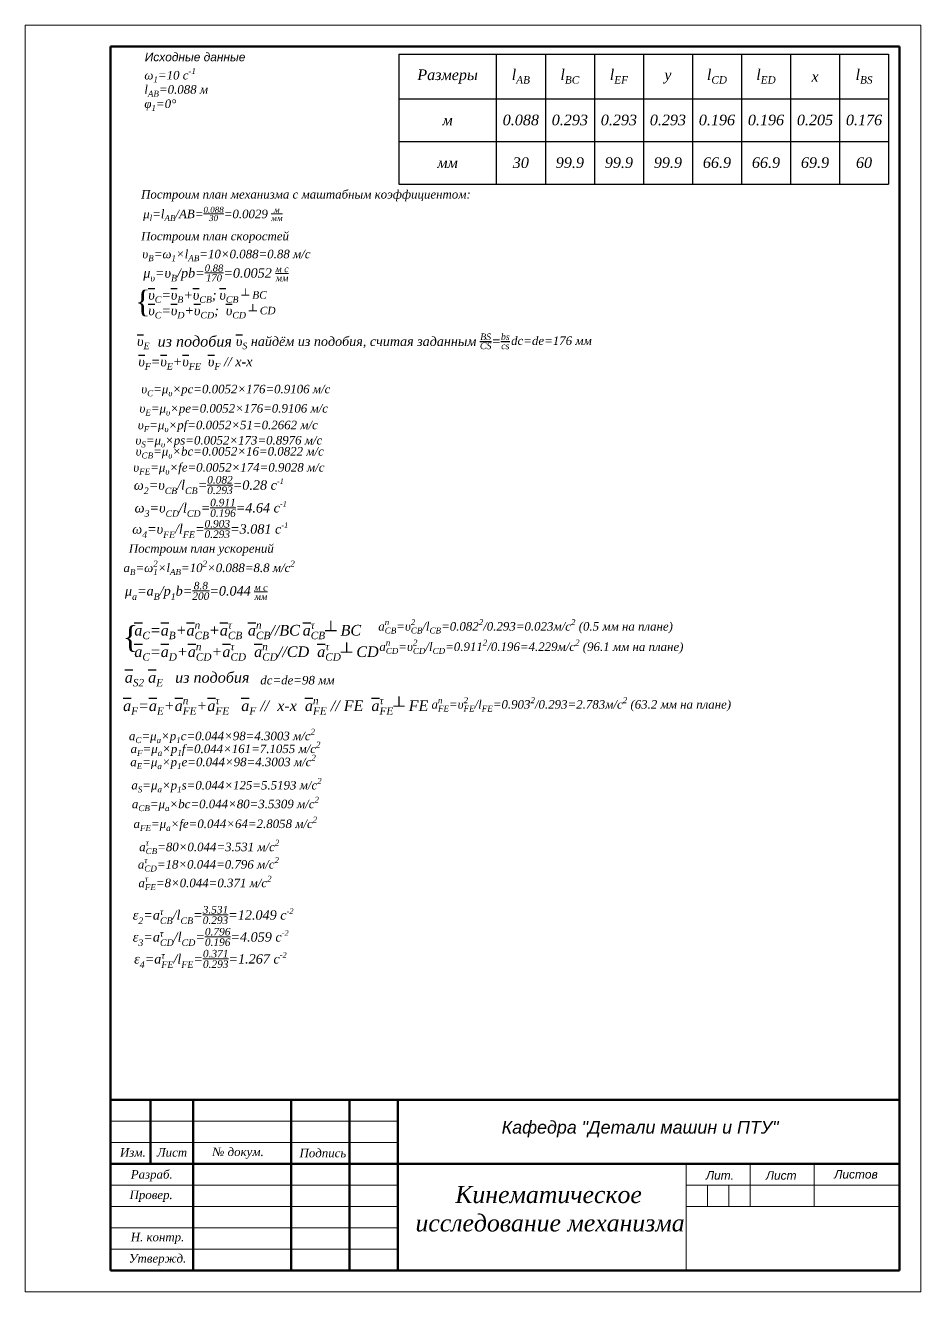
# Model space of a CAD drawing. Header units: millimetres. Extents: x -629 to 20, y -363 to -59.
# Drawn here: x -190.2 to 19.8, y -355.9 to -58.9 of the extents above; entities that cross this region are included whole.
import ezdxf

# ---------------------------------------------------------------- set-up
doc = ezdxf.new("R2010")
doc.units = ezdxf.units.MM
doc.layers.add('Рамка', color=7, linetype='Continuous', lineweight=15)
doc.layers.add('тонкие линии', color=7, linetype='Continuous', lineweight=15)
doc.styles.add('Наклон', font='arial.ttf', dxfattribs={"height": 2})
doc.styles.add('Таймз', font='timesi.ttf', dxfattribs={"height": 2})

# ---------------------------------------------------------------- blocks, each defined once
blk = doc.blocks.new('*T35')
at = {"layer": 'тонкие линии', "color": 0, "linetype": 'ByBlock', "lineweight": -2, "transparency": 16777216}
for p, q in [((0, 0), (114.85, 0)), ((0, 0), (0, -30.46)), ((22.85, 0), (22.85, -30.46)), ((34.35, 0), (34.35, -30.46)), ((45.85, 0), (45.85, -30.46)), ((57.35, 0), (57.35, -30.46)), ((68.85, 0), (68.85, -30.46)), ((80.35, 0), (80.35, -30.46)), ((91.85, 0), (91.85, -30.46)), ((103.35, 0), (103.35, -30.46)), ((114.85, 0), (114.85, -30.46)), ((0, -10.46), (114.85, -10.46)), ((0, -20.46), (114.85, -20.46)), ((0, -30.46), (114.85, -30.46))]:
    blk.add_line(p, q, dxfattribs=at)
at = {"layer": 'тонкие линии', "color": 0, "lineweight": 15, "transparency": 16777216, "char_height": 2.5, "attachment_point": 5, "style": 'Таймз'}
for s, insert, width in [('Размеры', (11.42, -5.23), 19.8483), ('\\A1;l\\H0.7x;\\S^ AB;\\H1.4286x;', (28.6, -5.23), 8.5), ('\\A1;l\\H0.7x;\\S^ BC;\\H1.4286x;', (40.1, -5.23), 8.5), ('\\A1;l\\H0.7x;\\S^ EF;\\H1.4286x;', (51.6, -5.23), 8.5), ('y', (63.1, -5.23), 8.5), ('\\A1;l\\H0.7x;\\S^ CD;\\H1.4286x;', (74.6, -5.23), 8.5), ('\\A1;l\\H0.7x;\\S^ ED;\\H1.4286x;', (86.1, -5.23), 8.5), ('x', (97.6, -5.23), 8.5), ('\\A1;l\\H0.7x;\\S^ BS;\\H1.4286x;', (109.1, -5.23), 8.5), ('0.088', (28.6, -15.46), 8.5), ('0.293', (40.1, -15.46), 8.5), ('0.293', (51.6, -15.46), 8.5), ('0.293', (63.1, -15.46), 8.5), ('0.196', (74.6, -15.46), 8.5), ('0.196', (86.1, -15.46), 8.5), ('0.205', (97.6, -15.46), 8.5), ('0.176', (109.1, -15.46), 8.5), ('м', (11.42, -15.46), 19.8483), ('мм', (11.42, -25.46), 19.8483), ('30', (28.6, -25.46), 8.5), ('99.9', (40.1, -25.46), 8.5), ('99.9', (51.6, -25.46), 8.5), ('99.9', (63.1, -25.46), 8.5), ('66.9', (74.6, -25.46), 8.5), ('66.9', (86.1, -25.46), 8.5), ('69.9', (97.6, -25.46), 8.5), ('60', (109.1, -25.46), 8.5)]:
    blk.add_mtext(s, dxfattribs=dict(at, insert=insert, width=width))

msp = doc.modelspace()

# ---------------------------------------------------------------- linework, layer by layer
at = {"layer": 'Рамка', "lineweight": 50}
for p, q in [((-170.22061, -63.91784), (14.77939, -63.91784)), ((-170.22061, -63.91784), (-170.22061, -350.91784)), ((14.77939, -310.91784), (-170.22061, -310.91784)), ((-160.83801, -310.91784), (-160.83801, -325.91784)), ((-150.83801, -350.91784), (-150.83801, -310.91784)), ((-127.83801, -350.91784), (-127.83801, -310.91784)), ((-114.17861, -310.91784), (-114.17861, -350.91784)), ((-102.83801, -350.91784), (-102.83801, -310.91784)), ((14.77939, -325.91784), (-170.22061, -325.91784)), ((-170.22061, -350.91784), (14.77939, -350.91784))]:
    msp.add_line(p, q, dxfattribs=at)
at = {"layer": 'Рамка', "color": 0, "lineweight": 50}
msp.add_line((14.77939, -350.91784), (14.77939, -63.91784), dxfattribs=at)
at = {"layer": 'Рамка', "color": 0, "lineweight": 15}
for p in [(14.77939, -295.66784), (-165.22061, -350.91784), (-165.22061, -350.91784), (-165.22061, -350.91784)]:
    msp.add_line(p, (14.77939, -350.91784), dxfattribs=at)
at = {"layer": 'Рамка', "lineweight": 15}
for p, q in [((-170.22061, -315.91784), (-102.83801, -315.91784)), ((-170.22061, -320.91784), (-102.83801, -320.91784)), ((-20.22061, -335.91784), (-20.22061, -325.91784)), ((-5.22061, -335.91784), (-5.22061, -325.91784)), ((-170.22061, -330.91784), (-102.83801, -330.91784)), ((14.77939, -330.91784), (-35.22061, -330.91784)), ((-30.22061, -335.91784), (-30.22061, -330.91784)), ((-25.22061, -335.91784), (-25.22061, -330.91784)), ((-170.22061, -335.91784), (-102.83801, -335.91784)), ((-170.22061, -340.91784), (-102.83801, -340.91784)), ((-170.22061, -345.91784), (-102.83801, -345.91784))]:
    msp.add_line(p, q, dxfattribs=at)
at = {"layer": 'Рамка'}
for p, q in [((-35.22061, -335.91784), (-35.22061, -325.91784)), ((-35.22061, -350.91784), (-35.22061, -335.91784)), ((-35.22061, -335.91784), (14.77939, -335.91784))]:
    msp.add_line(p, q, dxfattribs=at)
msp.add_lwpolyline([(-190.22061, -58.91784), (19.77939, -58.91784), (19.77939, -355.91784), (-190.22061, -355.91784)], close=True, dxfattribs=at)

# ---------------------------------------------------------------- block references
msp.add_blockref('*T35', (-102.60417, -65.68337))

# ---------------------------------------------------------------- texts
at = {"attachment_point": 1, "style": 'Таймз'}
for s, insert, char_height, width in [('{\\fTimes New Roman|b0|i0|c204|p18;\\{}', (-164.46117, -121.18063), 5, 16.3442423), ('\\A1;{\\H0.875x;\\Oυ\\H0.7x;\\o\\S^ C;\\H1.4286x;=\\Oυ\\H0.7x;\\o\\S^ B;\\H1.4286x;+\\Oυ\\H0.7x;\\o\\S^ CB;\\H1.4286x;;\\fMS Shell Dlg|b0|i1|c0|p0;\\H0.80948x; \\fTimes New Roman|b0|i1|c204|p18;\\H1.2354x;\\Oυ\\H0.7x;\\o\\S^ CB;\\fMS Shell Dlg|b0|i1|c0|p0;\\H1.1564x; \\fTimes New Roman|b0|i1|c204|p18;┴ BC\\fMS Shell Dlg|b0|i1|c0|p0;\\P\\fTimes New Roman|b0|i1|c204|p18;\\H1.2353x;\\Oυ\\H0.7x;\\o\\S^ C;\\H1.4286x;=\\Oυ\\H0.7x;\\o\\S^ D;\\H1.4286x;+\\Oυ\\H0.7x;\\o\\S^ CD;\\H1.4286x;;  \\Oυ\\H0.7x;\\o\\S^ CD;\\fMS Shell Dlg|b0|i1|c0|p0;\\H1.1564x; \\fTimes New Roman|b0|i1|c204|p18;┴ CD}', (-161.37506, -121.05949), 2.5, 39.6008134), ('\\A1;{\\H0.87501x;\\Oυ\\H0.7x;\\o\\S^ E;}  из подобия {\\H0.87504x;\\Oυ\\H0.7x;\\o\\S^ S;\\H1.4286x; найдём из подобия, считая заданным \\H0.7x;\\SBS/CS;\\H1.4286x;=\\H0.7x;\\Sbs/cs;}', (-164.00941, -131.19429), 2.5, 95.9210711), ('\\A1;{\\H0.87499x;\\Oυ\\H0.7x;\\o\\S^ F;\\H1.4286x;=\\Oυ\\H0.7x;\\o\\S^ E;\\H1.4286x;+\\Oυ\\H0.7x;\\o\\S^ FE;\\H1.4286x;  \\H0.99996x;\\Oυ\\H0.7x;\\o\\S^ F;\\H1.4287x; // x-x}', (-163.70661, -136.70679), 2.5, 31.3231997), ('\\A1;{\\Oa\\H0.7x;\\o\\S^ C;}={\\Oa\\H0.7x;\\o\\S^ B;}+{\\Oa\\H0.7x;\\o\\Sn^ CB;}+{\\Oa\\H0.7x;\\o\\Sτ^ CB;\\fMS Shell Dlg|b0|i1|c0|p0;\\H1.0119x;  \\fTimes New Roman|b0|i1|c204|p18;\\H1.4118x;\\Oa\\H0.7x;\\o\\Sn^ CB;}//BC{\\fMS Shell Dlg|b0|i1|c0|p0;\\H0.70833x; \\fTimes New Roman|b0|i1|c204|p18;\\H1.4118x;\\Oa\\H0.7x;\\o\\Sτ^ CB;}┴ BC{\\fMS Shell Dlg|b0|i1|c204|p0;\\H0.70833x;\\P\\fTimes New Roman|b0|i1|c204|p18;\\H1.4118x;\\Oa\\H0.7x;\\o\\S^ C;\\H1.4286x;=\\Oa\\H0.7x;\\o\\S^ D;\\H1.4286x;+\\Oa\\H0.7x;\\o\\Sn^ CD;\\H1.4286x;+\\Oa\\H0.7x;\\o\\Sτ^ CD;\\H1.4286x;  \\H1x;\\Oa\\H0.7x;\\o\\Sn^ CD;}//CD  {\\H1.0001x;\\Oa\\H0.7x;\\o\\Sτ^ CD;}┴ CD', (-164.65931, -198.68996), 2.5, 59.1300934), ('{\\fTimes New Roman|b0|i0|c204|p18;\\{}', (-167.35313, -199.87784), 5, 16.3442423), ('\\A1; {\\Oa\\H0.7x;\\o\\S^ S2;} {\\Oa\\H0.7x;\\o\\S^ E;}   из подобия ', (-167.83439, -210.60273), 2.5, 95.9210711), ('\\A1;{\\Oa\\H0.7x;\\o\\S^ F;\\H1.4286x;=\\Oa\\H0.7x;\\o\\S^ E;\\H1.4286x;+\\Oa\\H0.7x;\\o\\Sn^ FE;\\H1.4286x;+\\Oa\\H0.7x;\\o\\Sτ^ FE;\\H1.4286x;   \\H0.99994x;\\Oa\\H0.7x;\\o\\S^ F;\\H1.4286x; //  x-x  \\H0.99996x;\\Oa\\H0.7x;\\o\\Sn^ FE;} // FE{\\H1x;  \\H1.0001x;\\Oa\\H0.7x;\\o\\Sτ^ FE;}┴ FE', (-167.29102, -216.39437), 2.5, 73.991658)]:
    msp.add_mtext(s, dxfattribs=dict(at, insert=insert, char_height=char_height, width=width))
at = {"layer": 'Рамка', "lineweight": 15, "attachment_point": 1, "style": 'Таймз'}
for s, insert, char_height, width in [('{\\fArial|b0|i1|c204|p34;Кафедра "Детали машин и ПТУ"}', (-78.4947, -315.85274), 3, 112), ('Изм.', (-168.01542, -322.25397), 2, 10), ('Лист', (-159.35244, -322.25397), 2, 10), ('№ докум.', (-146.3813, -322.10551), 2, 23), ('Подпись', (-125.90677, -322.40243), 2, 15), ('Разраб.', (-165.48995, -327.40243), 2, 20), ('\\pi8.7516;{\\fArial|b0|i1|c204|p34;Лит.}', (-39.33493, -327.63304), 2, 23.7992524), ('{\\fArial|b0|i1|c204|p34;Лист}', (-16.53329, -327.65692), 2, 11.8525958), ('{\\fArial|b0|i1|c204|p34;Листов}', (-0.49614, -327.3807), 2, 11.8525958), ('Провер.', (-165.77206, -332.19823), 2, 20), ('\\pi9.6575;Кинематическое \\P\\pi0.32372;исследование механизма', (-99.03448, -331.1336), 4, 62), ('Н. контр.', (-165.48995, -342.10551), 2, 20), ('Утвержд.', (-165.93562, -347.10551), 2, 20)]:
    msp.add_mtext(s, dxfattribs=dict(at, insert=insert, char_height=char_height, width=width))
at = {"layer": 'тонкие линии', "lineweight": 15, "char_height": 2, "attachment_point": 1}
for s, insert, width, style in [('{\\fArial|b0|i1|c204|p34;Исходные данные}', (-162.20186, -65.34148), 31.9212569, 'Наклон'), ('\\A1;ω{\\H0.7x;\\S^ 1;\\H1.4286x;=10 с\\H0.7x;\\S-1^ ;^J\\H1.4286x;l\\H0.7x;\\S^ AB;\\H1.4286x;=0.088 м^Jφ\\H0.7x;\\S^ 1;\\H1.4286x;=0%%D}', (-162.30652, -68.93446), 19.639123, 'Таймз'), ('Построим план механизма с маштабным коэффициентом:', (-163.06338, -97.54726), 75.9495381, 'Таймз'), ('\\A1;μ\\H0.7x;\\S^ l;\\H1.4286x;=l\\H0.7x;\\S^ AB;\\H1.4286x;/AB=\\H0.7x;\\S0.088/30;\\H1.4286x;=0.0029 \\H0.7x;\\Sм/мм;\\H1.4286x;', (-162.57905, -101.47217), 102, 'Таймз'), ('Построим план скоростей', (-163.06338, -107.35361), 35.8500004, 'Таймз'), ('\\A1;\\H2;υ\\H0.7x;\\S^ B;\\H2;=ω\\H0.7x;\\S^ 1;\\H2;×l\\H0.7x;\\S^ AB;\\H2;=10×0.088=0.88 м/с', (-162.78526, -111.55411), 81, 'Таймз'), ('\\A1;\\H2.2;μ\\H0.7x;\\S^ υ;\\H2.2;=υ\\H0.7x;\\S^ B;\\H2.2;/pb=\\H0.75x;\\S0.88/170;\\H2.2;=0.0052 \\H0.7x;\\Sм с/мм;\\H1.4286x;', (-162.5524, -115.01367), 93, 'Таймз'), ('dc=de=176 мм', (-76.28337, -131.87392), 36, 'Таймз'), ('\\A1;υ\\H0.7x;\\S^ C;\\H1.4286x;=μ\\H0.7x;\\S^ υ;\\H1.4286x;×pc=0.0052×176=0.9106 м/с', (-163.02868, -143.22614), 186, 'Таймз'), ('\\A1;υ\\H0.7x;\\S^ E;\\H1.4286x;=μ\\H0.7x;\\S^ υ;\\H1.4286x;×pe=0.0052×176=0.9106 м/с', (-163.45497, -147.74906), 186, 'Таймз'), ('\\A1;υ\\H0.7x;\\S^ F;\\H1.4286x;=μ\\H0.7x;\\S^ υ;\\H1.4286x;×pf=0.0052×51=0.2662 м/с', (-163.83229, -151.64572), 183, 'Таймз'), ('\\A1;υ\\H0.7x;\\S^ S;\\H1.4286x;=μ\\H0.7x;\\S^ υ;\\H1.4286x;×ps=0.0052×173=0.8976 м/с', (-164.39829, -155.22813), 186, 'Таймз'), ('\\A1;υ\\H0.7x;\\S^ CB;\\H1.4286x;=μ\\H0.7x;\\S^ υ;\\H1.4286x;×bc=0.0052×16=0.0822 м/с', (-164.3354, -157.82019), 186, 'Таймз'), ('\\A1;υ\\H0.7x;\\S^ FE;\\H1.4286x;=μ\\H0.7x;\\S^ υ;\\H1.4286x;×fe=0.0052×174=0.9028 м/с', (-164.90139, -161.59115), 189, 'Таймз'), ('\\A1;\\H2.2;ω\\H0.7x;\\S^ 2;\\H2.2;=υ\\H1.5;\\S^ CB;\\H2.2;/l\\H0.7x;\\S^ CB;\\H2.2;=\\H0.8x;\\S0.082/0.293;\\H2.2;=0.28 c\\H1.3;\\S-1^ ;', (-164.7861, -164.62205), 45, 'Таймз'), ('\\A1;\\H2.2;ω\\H0.7x;\\S^ 3;\\H2.2;=υ\\H1.5;\\S^ CD;\\H2.2;/l\\H0.7x;\\S^ CD;\\H2.2;=\\H0.8x;\\S0.911/0.196;\\H2.2;=4.64 c\\H1.3;\\S-1^ ;', (-164.59743, -169.96425), 45, 'Таймз'), ('\\A1;\\H2.2;ω\\H0.7x;\\S^ 4;\\H2.2;=υ\\H1.5;\\S^ FE;\\H2.2;/l\\H0.7x;\\S^ FE;\\H2.2;=\\H0.8x;\\S0.903/0.293;\\H2.2;=3.081 c\\H1.3;\\S-1^ ;', (-165.16342, -174.92934), 48, 'Таймз'), ('Построим план ускорений', (-165.9384, -180.61467), 35.8500004, 'Таймз'), ('\\A1;\\H2;a\\H0.7x;\\S^ B;\\H2;=ω\\H0.7x;\\S2^ 1;\\H2;×l\\H0.7x;\\S^ AB;\\H2;=10\\H0.7x;\\S2^ ;\\H2;×0.088=8.8 м/с\\H0.7x;\\S2^ ;', (-167.196, -184.46659), 41.272156, 'Таймз'), ('\\A1;\\H2.2;μ\\H0.7x;\\S^ a;\\H2.2;=a\\H0.7x;\\S^ B;\\H2.2;/p\\H0.7x;\\S^ 1;\\H1.4286x;b=\\H0.8x;\\S8.8/200;\\H2.2;=0.044 \\H0.7x;\\Sм с/мм;\\H1.4286x;', (-166.8567, -189.4449), 48, 'Таймз'), ('\\A1;a\\H0.7x;\\Sn^ CB;\\H1.4286x;=υ\\H0.7x;\\S2^ CB;\\H1.4286x;/l\\H0.7x;\\S^ CB;\\H1.4286x;=0.082\\H0.7x;\\S2^ ;\\H1.4286x;/0.293=0.023м/с\\H0.7x;\\S2^ ;\\H1.4286x; (0.5 мм на плане)', (-107.43554, -198.19924), 177, 'Таймз'), ('\\A1;a\\H0.7x;\\Sn^ CD;\\H1.4286x;=υ\\H0.7x;\\S2^ CD;\\H1.4286x;/l\\H0.7x;\\S^ CD;\\H1.4286x;=0.911\\H0.7x;\\S2^ ;\\H1.4286x;/0.196=4.229м/с\\H0.7x;\\S2^ ;\\H1.4286x; (96.1 мм на плане)', (-107.18399, -202.97579), 180, 'Таймз'), ('dc=de=98 мм', (-135.1113, -211.50178), 33, 'Таймз'), ('\\A1;a\\H0.7x;\\Sn^ FE;\\H1.4286x;=υ\\H0.7x;\\S2^ FE;\\H1.4286x;/l\\H0.7x;\\S^ FE;\\H1.4286x;=0.903\\H0.7x;\\S2^ ;\\H1.4286x;/0.293=2.783м/с\\H0.7x;\\S2^ ;\\H1.4286x; (63.2 мм на плане)', (-94.94786, -216.49752), 180, 'Таймз'), ('\\A1;a\\H0.7x;\\S^ C;\\H1.4286x;=μ\\H0.7x;\\S^ a;\\H1.4286x;×p\\H0.7x;\\S^ 1;\\H1.4286x;c=0.044×98=4.3003 м/с\\H0.7x;\\S2^ ;\\H1.4286x;', (-165.91119, -223.90278), 144, 'Таймз'), ('\\A1;a\\H0.7x;\\S^ F;\\H1.4286x;=μ\\H0.7x;\\S^ a;\\H1.4286x;×p\\H0.7x;\\S^ 1;\\H1.4286x;f=0.044×161=7.1055 м/с\\H0.7x;\\S2^ ;\\H1.4286x;', (-165.53386, -226.91955), 147, 'Таймз'), ('\\A1;a\\H0.7x;\\S^ E;\\H1.4286x;=μ\\H0.7x;\\S^ a;\\H1.4286x;×p\\H0.7x;\\S^ 1;\\H1.4286x;e=0.044×98=4.3003 м/с\\H0.7x;\\S2^ ;\\H1.4286x;', (-165.59675, -229.99917), 144, 'Таймз'), ('\\A1;a\\H0.7x;\\S^ S;\\H1.4286x;=μ\\H0.7x;\\S^ a;\\H1.4286x;×p\\H0.7x;\\S^ 1;\\H1.4286x;s=0.044×125=5.5193 м/с\\H0.7x;\\S2^ ;\\H1.4286x;', (-165.34624, -235.45556), 147, 'Таймз'), ('\\A1;a\\H0.7x;\\S^ CB;\\H1.4286x;=μ\\H0.7x;\\S^ a;\\H1.4286x;×bc=0.044×80=3.5309 м/с\\H0.7x;\\S2^ ;\\H1.4286x;', (-165.22047, -239.85501), 147, 'Таймз'), ('\\A1;a\\H0.7x;\\S^ FE;\\H1.4286x;=μ\\H0.7x;\\S^ a;\\H1.4286x;×fe=0.044×64=2.8058 м/с\\H0.7x;\\S2^ ;\\H1.4286x;', (-164.84314, -244.50586), 147, 'Таймз'), ('\\A1;a\\H0.7x;\\Sτ^ CB;\\H1.4286x;=80×0.044=3.531 м/с\\H0.7x;\\S2^ ;\\H1.4286x;', (-163.51032, -249.93094), 114, 'Таймз'), ('\\A1;a\\H0.7x;\\Sτ^ CD;\\H1.4286x;=18×0.044=0.796 м/с\\H0.7x;\\S2^ ;\\H1.4286x;', (-163.82476, -254.01615), 114, 'Таймз'), ('\\A1;a\\H0.7x;\\Sτ^ FE;\\H1.4286x;=8×0.044=0.371 м/с\\H0.7x;\\S2^ ;\\H1.4286x;', (-163.69666, -258.37539), 111, 'Таймз'), ('\\A1;\\H2.2;ε\\H0.7x;\\S^ 2;\\H2.2;=a\\H0.7x;\\Sτ^ CB;\\H2.2;/l\\H0.7x;\\S^ CB;\\H2.2;=\\H0.8x;\\S3.531/0.293;\\H2.2;=12.049 c\\H1.3;\\S-2^ ;', (-165.02515, -265.45846), 57, 'Таймз'), ('\\A1;\\H2.2;ε\\H0.7x;\\S^ 3;\\H2.2;=a\\H0.7x;\\Sτ^ CD;\\H2.2;/l\\H0.7x;\\S^ CD;\\H2.2;=\\H0.8x;\\S0.796/0.196;\\H2.2;=4.059 c\\H1.3;\\S-2^ ;', (-165.02515, -270.60707), 54, 'Таймз'), ('\\A1;\\H2.2;ε\\H0.7x;\\S^ 4;\\H2.2;=a\\H0.7x;\\Sτ^ FE;\\H2.2;/l\\H0.7x;\\S^ FE;\\H2.2;=\\H0.8x;\\S0.371/0.293;\\H2.2;=1.267 c\\H1.3;\\S-2^ ;', (-164.70316, -275.75569), 54, 'Таймз')]:
    msp.add_mtext(s, dxfattribs=dict(at, insert=insert, width=width, style=style))

doc.saveas('drawing.dxf')
